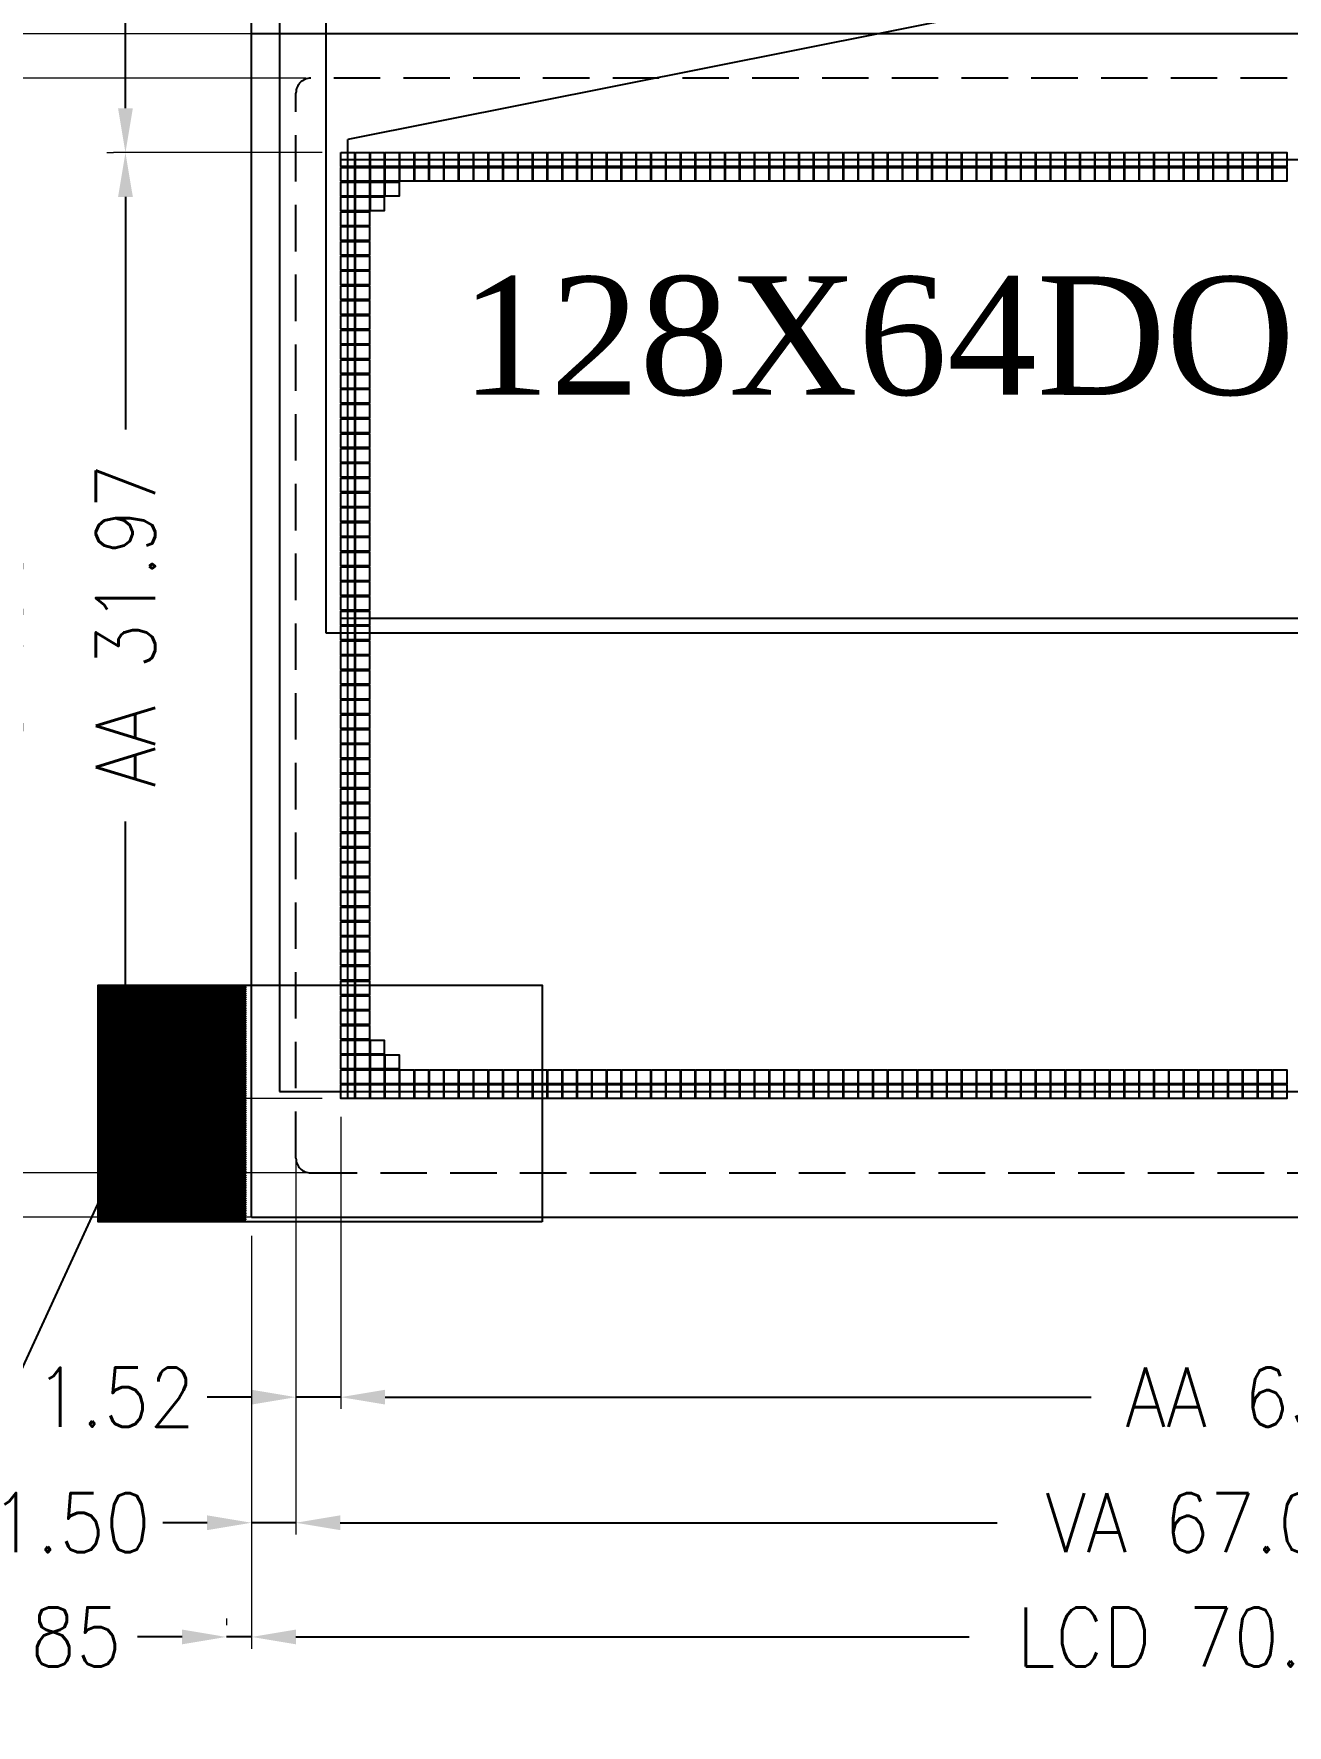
# Model space of a CAD drawing. Header units: millimetres. Extents: x 2909 to 3301, y 744 to 1021.
# Drawn here: x 2949.5 to 2991.9, y 886.4 to 943.6 of the extents above; entities that cross this region are included whole.
import ezdxf

# ---------------------------------------------------------------- set-up
doc = ezdxf.new("R2010")
doc.units = ezdxf.units.MM
doc.linetypes.add('DASHED2', pattern=[0.375, 0.25, -0.125])
for name, color, linetype in [('B', 1, 'Continuous'), ('D', 4, 'Continuous'), ('DIM', 170, 'Continuous'), ('F', 2, 'Continuous'), ('tape', 2, 'Continuous')]:
    doc.layers.add(name, color=color, linetype=linetype)
doc.styles.add('ROMANS', font='romans.shx', dxfattribs={"width": 0.9})
doc.styles.get("Standard").update_dxf_attribs({"font": 'times.ttf'})
doc.dimstyles.new('ISO-25-1', dxfattribs={"dimtxt": 2, "dimasz": 1.5, "dimexe": 0.4, "dimexo": 0.625, "dimgap": 0.5, "dimtad": 0, "dimzin": 1, "dimdsep": 46, "dimtxsty": 'ROMANS', "dimcen": 2.5, "dimclrd": 4, "dimclre": 4, "dimclrt": 4, "dimadec": 0, "dimazin": 0, "dimtfac": 1, "dimtmove": 0, "dimatfit": 3, "dimfxl": 1, "dimlwe": 0, "dimarcsym": 0})

# ---------------------------------------------------------------- blocks, each defined once
blk = doc.blocks.new('*D1')
at = {"layer": 'D', "color": 0, "lineweight": 0}
for p, q in [((2959.872, 906.961), (2959.872, 897.09)), ((3023.842, 906.961), (3023.842, 897.09))]:
    blk.add_line(p, q, dxfattribs=at)
at = {"layer": 'D', "color": 0, "lineweight": -2}
for p, q in [((2961.372, 897.49), (2985.229, 897.49)), ((3022.342, 897.49), (2998.486, 897.49))]:
    blk.add_line(p, q, dxfattribs=at)
at = {"layer": 'D', "color": 0}
for points in [[(2961.372, 897.74), (2961.372, 897.24), (2959.872, 897.49)], [(3022.342, 897.74), (3022.342, 897.24), (3023.842, 897.49)]]:
    blk.add_solid(points, dxfattribs=at)
at = {"layer": 'Defpoints', "color": 0}
for p in [(2959.872, 907.586), (3023.842, 907.586), (3023.842, 897.49)]:
    blk.add_point(p, dxfattribs=at)
at = {"layer": 'D', "color": 0, "insert": (2991.857, 897.49), "char_height": 2, "attachment_point": 5, "style": 'ROMANS'}
blk.add_mtext('AA 63.97', dxfattribs=at)
blk = doc.blocks.new('*D2')
at = {"layer": 'D', "color": 0, "lineweight": 0}
for p, q in [((2958.357, 906.212), (2958.357, 892.845)), ((3025.357, 906.212), (3025.357, 892.845))]:
    blk.add_line(p, q, dxfattribs=at)
at = {"layer": 'D', "color": 0, "lineweight": -2}
for p, q in [((2959.857, 893.245), (2982.057, 893.245)), ((3023.857, 893.245), (3001.657, 893.245))]:
    blk.add_line(p, q, dxfattribs=at)
at = {"layer": 'D', "color": 0}
for points in [[(2959.857, 893.495), (2959.857, 892.995), (2958.357, 893.245)], [(3023.857, 893.495), (3023.857, 892.995), (3025.357, 893.245)]]:
    blk.add_solid(points, dxfattribs=at)
at = {"layer": 'Defpoints', "color": 0}
for p in [(2958.357, 906.837), (3025.357, 906.837), (3025.357, 893.245)]:
    blk.add_point(p, dxfattribs=at)
at = {"layer": 'D', "color": 0, "insert": (2991.857, 893.245), "char_height": 2, "attachment_point": 5, "style": 'ROMANS'}
blk.add_mtext('VA 67.00 MIN', dxfattribs=at)
blk = doc.blocks.new('*D3')
at = {"layer": 'D', "color": 0, "lineweight": 0}
for p, q in [((2956.857, 902.946), (2956.857, 888.985)), ((3026.857, 902.946), (3026.857, 888.985))]:
    blk.add_line(p, q, dxfattribs=at)
at = {"layer": 'D', "color": 0, "lineweight": -2}
for p, q in [((2958.357, 889.385), (2981.115, 889.385)), ((3025.357, 889.385), (3002.6, 889.385))]:
    blk.add_line(p, q, dxfattribs=at)
at = {"layer": 'D', "color": 0}
for points in [[(2958.357, 889.635), (2958.357, 889.135), (2956.857, 889.385)], [(3025.357, 889.635), (3025.357, 889.135), (3026.857, 889.385)]]:
    blk.add_solid(points, dxfattribs=at)
at = {"layer": 'Defpoints', "color": 0}
for p in [(2956.857, 903.571), (3026.857, 903.571), (3026.857, 889.385)]:
    blk.add_point(p, dxfattribs=at)
at = {"layer": 'D', "color": 0, "insert": (2991.857, 889.385), "char_height": 2, "attachment_point": 5, "style": 'ROMANS'}
blk.add_mtext('LCD 70.00%%P0.2', dxfattribs=at)
blk = doc.blocks.new('*D5')
at = {"layer": 'D', "color": 0, "lineweight": 0}
for p, q in [((2959.247, 939.556), (2952.196, 939.556)), ((2959.247, 907.586), (2952.196, 907.586))]:
    blk.add_line(p, q, dxfattribs=at)
at = {"layer": 'D', "color": 0, "lineweight": -2}
for p, q in [((2952.596, 938.056), (2952.596, 930.2)), ((2952.596, 909.086), (2952.596, 916.943))]:
    blk.add_line(p, q, dxfattribs=at)
at = {"layer": 'D', "color": 0}
for points in [[(2952.346, 938.056), (2952.846, 938.056), (2952.596, 939.556)], [(2952.346, 909.086), (2952.846, 909.086), (2952.596, 907.586)]]:
    blk.add_solid(points, dxfattribs=at)
at = {"layer": 'Defpoints', "color": 0}
for p in [(2959.872, 939.556), (2952.596, 907.586), (2959.872, 907.586)]:
    blk.add_point(p, dxfattribs=at)
at = {"layer": 'D', "color": 0, "insert": (2952.596, 923.571), "char_height": 2, "attachment_point": 5, "rotation": 90, "style": 'ROMANS'}
blk.add_mtext('AA 31.97', dxfattribs=at)
blk = doc.blocks.new('*D6')
at = {"layer": 'D', "color": 0, "lineweight": 0}
for p, q in [((2958.692, 942.071), (2947.694, 942.071)), ((2958.692, 905.071), (2947.694, 905.071))]:
    blk.add_line(p, q, dxfattribs=at)
at = {"layer": 'D', "color": 0, "lineweight": -2}
for p, q in [((2948.094, 940.571), (2948.094, 933.371)), ((2948.094, 906.571), (2948.094, 913.771))]:
    blk.add_line(p, q, dxfattribs=at)
at = {"layer": 'D', "color": 0}
for points in [[(2947.844, 940.571), (2948.344, 940.571), (2948.094, 942.071)], [(2947.844, 906.571), (2948.344, 906.571), (2948.094, 905.071)]]:
    blk.add_solid(points, dxfattribs=at)
at = {"layer": 'Defpoints', "color": 0}
for p in [(2948.094, 942.071), (2959.317, 942.071), (2959.317, 905.071)]:
    blk.add_point(p, dxfattribs=at)
at = {"layer": 'D', "color": 0, "insert": (2948.094, 923.571), "char_height": 2, "attachment_point": 5, "rotation": 90, "style": 'ROMANS'}
blk.add_mtext('VA 37.00 MIN', dxfattribs=at)
blk = doc.blocks.new('*D7')
at = {"layer": 'D', "color": 0, "lineweight": 0}
for p, q in [((2957.206, 943.571), (2942.988, 943.571)), ((2957.206, 903.571), (2942.988, 903.571))]:
    blk.add_line(p, q, dxfattribs=at)
at = {"layer": 'D', "color": 0, "lineweight": -2}
for p, q in [((2943.388, 942.071), (2943.388, 934.314)), ((2943.388, 905.071), (2943.388, 912.828))]:
    blk.add_line(p, q, dxfattribs=at)
at = {"layer": 'D', "color": 0}
for points in [[(2943.138, 942.071), (2943.638, 942.071), (2943.388, 943.571)], [(2943.138, 905.071), (2943.638, 905.071), (2943.388, 903.571)]]:
    blk.add_solid(points, dxfattribs=at)
at = {"layer": 'Defpoints', "color": 0}
for p in [(2957.831, 943.571), (2943.388, 903.571), (2957.831, 903.571)]:
    blk.add_point(p, dxfattribs=at)
at = {"layer": 'D', "color": 0, "insert": (2943.388, 923.571), "char_height": 2, "attachment_point": 5, "rotation": 90, "style": 'ROMANS'}
blk.add_mtext('LCD 40.00%%P0.2', dxfattribs=at)
blk = doc.blocks.new('*D8')
at = {"layer": 'D', "color": 0, "lineweight": 0}
for p, q in [((2956.232, 951.571), (2938.33, 951.571)), ((2956.232, 903.571), (2938.33, 903.571))]:
    blk.add_line(p, q, dxfattribs=at)
at = {"layer": 'D', "color": 0, "lineweight": -2}
for p, q in [((2938.73, 950.071), (2938.73, 938.314)), ((2938.73, 905.071), (2938.73, 916.828))]:
    blk.add_line(p, q, dxfattribs=at)
at = {"layer": 'D', "color": 0}
for points in [[(2938.48, 950.071), (2938.98, 950.071), (2938.73, 951.571)], [(2938.48, 905.071), (2938.98, 905.071), (2938.73, 903.571)]]:
    blk.add_solid(points, dxfattribs=at)
at = {"layer": 'Defpoints', "color": 0}
for p in [(2956.857, 951.571), (2938.73, 903.571), (2956.857, 903.571)]:
    blk.add_point(p, dxfattribs=at)
at = {"layer": 'D', "color": 0, "insert": (2938.73, 927.571), "char_height": 2, "attachment_point": 5, "rotation": 90, "style": 'ROMANS'}
blk.add_mtext('LCD 48.00%%P0.2', dxfattribs=at)
blk = doc.blocks.new('*D13')
at = {"layer": 'D', "color": 0, "lineweight": -2}
for p, q in [((2952.596, 951.571), (2952.596, 953.071)), ((2952.596, 941.056), (2952.596, 950.071))]:
    blk.add_line(p, q, dxfattribs=at)
at = {"layer": 'D', "color": 0, "lineweight": 0}
for p, q in [((2951.971, 951.571), (2952.196, 951.571)), ((2951.971, 939.556), (2952.196, 939.556))]:
    blk.add_line(p, q, dxfattribs=at)
at = {"layer": 'D', "color": 0}
for points in [[(2952.346, 950.071), (2952.846, 950.071), (2952.596, 951.571)], [(2952.346, 941.056), (2952.846, 941.056), (2952.596, 939.556)]]:
    blk.add_solid(points, dxfattribs=at)
at = {"layer": 'Defpoints', "color": 0}
for p in [(2952.596, 951.571), (2952.596, 951.571), (2952.596, 939.556)]:
    blk.add_point(p, dxfattribs=at)
at = {"layer": 'D', "color": 0, "insert": (2952.596, 957.043), "char_height": 2, "attachment_point": 5, "rotation": 90, "style": 'ROMANS'}
blk.add_mtext('12.02', dxfattribs=at)
blk = doc.blocks.new('*D32')
at = {"layer": 'D', "color": 0, "lineweight": 0}
for p, q in [((2956.007, 890.01), (2956.007, 889.785)), ((2956.857, 890.01), (2956.857, 889.785))]:
    blk.add_line(p, q, dxfattribs=at)
at = {"layer": 'D', "color": 0, "lineweight": -2}
for p, q in [((2954.507, 889.385), (2953.007, 889.385)), ((2956.857, 889.385), (2956.007, 889.385)), ((2958.357, 889.385), (2959.857, 889.385))]:
    blk.add_line(p, q, dxfattribs=at)
at = {"layer": 'D', "color": 0}
for points in [[(2954.507, 889.635), (2954.507, 889.135), (2956.007, 889.385)], [(2958.357, 889.635), (2958.357, 889.135), (2956.857, 889.385)]]:
    blk.add_solid(points, dxfattribs=at)
at = {"layer": 'Defpoints', "color": 0}
for p in [(2956.007, 889.385), (2956.007, 889.385), (2956.857, 889.385)]:
    blk.add_point(p, dxfattribs=at)
at = {"layer": 'D', "color": 0, "insert": (2949.765, 889.385), "char_height": 2, "attachment_point": 5, "style": 'ROMANS'}
blk.add_mtext('0.85', dxfattribs=at)
blk = doc.blocks.new('*D33')
at = {"layer": 'D', "color": 0, "lineweight": 0}
for p, q in [((2956.857, 893.87), (2956.857, 893.645)), ((2958.357, 893.87), (2958.357, 893.645))]:
    blk.add_line(p, q, dxfattribs=at)
at = {"layer": 'D', "color": 0, "lineweight": -2}
for p, q in [((2955.357, 893.245), (2953.857, 893.245)), ((2958.357, 893.245), (2956.857, 893.245)), ((2959.857, 893.245), (2961.357, 893.245))]:
    blk.add_line(p, q, dxfattribs=at)
at = {"layer": 'D', "color": 0}
for points in [[(2955.357, 893.495), (2955.357, 892.995), (2956.857, 893.245)], [(2959.857, 893.495), (2959.857, 892.995), (2958.357, 893.245)]]:
    blk.add_solid(points, dxfattribs=at)
at = {"layer": 'Defpoints', "color": 0}
for p in [(2956.857, 893.245), (2956.857, 893.245), (2958.357, 893.245)]:
    blk.add_point(p, dxfattribs=at)
at = {"layer": 'D', "color": 0, "insert": (2950.743, 893.245), "char_height": 2, "attachment_point": 5, "style": 'ROMANS'}
blk.add_mtext('1.50', dxfattribs=at)
blk = doc.blocks.new('*D34')
at = {"layer": 'D', "color": 0, "lineweight": 0}
for p, q in [((2958.357, 898.115), (2958.357, 897.89)), ((2959.872, 898.115), (2959.872, 897.89))]:
    blk.add_line(p, q, dxfattribs=at)
at = {"layer": 'D', "color": 0, "lineweight": -2}
for p, q in [((2956.857, 897.49), (2955.357, 897.49)), ((2959.872, 897.49), (2958.357, 897.49)), ((2961.372, 897.49), (2962.872, 897.49))]:
    blk.add_line(p, q, dxfattribs=at)
at = {"layer": 'D', "color": 0}
for points in [[(2956.857, 897.74), (2956.857, 897.24), (2958.357, 897.49)], [(2961.372, 897.74), (2961.372, 897.24), (2959.872, 897.49)]]:
    blk.add_solid(points, dxfattribs=at)
at = {"layer": 'Defpoints', "color": 0}
for p in [(2958.357, 897.49), (2958.357, 897.49), (2959.872, 897.49)]:
    blk.add_point(p, dxfattribs=at)
at = {"layer": 'D', "color": 0, "insert": (2952.243, 897.49), "char_height": 2, "attachment_point": 5, "style": 'ROMANS'}
blk.add_mtext('1.52', dxfattribs=at)

msp = doc.modelspace()

# ---------------------------------------------------------------- hatches: boundary and pattern name
at = {"layer": 'tape'}
h = msp.add_hatch(dxfattribs=at)
h.set_pattern_fill('ANSI31', color=3, scale=0.4, angle=360, style=0)
h.set_pattern_definition([(135, (3485.48567, 1217.55169), (0.035355339, 0.035355339), [])])
h.paths.add_polyline_path([(2956.676, 903.421), (2951.676, 903.421), (2951.676, 911.421), (2956.676, 911.421)])

# ---------------------------------------------------------------- linework, layer by layer
at = {"ltscale": 6.286513}
for p, q in [((2956.857, 903.571), (2956.857, 951.571)), ((3026.857, 943.571), (2956.857, 943.571)), ((2956.857, 903.571), (3026.857, 903.571))]:
    msp.add_line(p, q, dxfattribs=at)
at = {"color": 6, "linetype": 'DASHED2', "ltscale": 6.286513}
for p, q in [((2958.357, 905.571), (2958.357, 941.571)), ((3024.857, 942.071), (2958.857, 942.071)), ((2958.857, 905.071), (3024.857, 905.071))]:
    msp.add_line(p, q, dxfattribs=at)
at = {"ltscale": 6.286513}
for points in [[(2959.872, 939.556), (2960.342, 939.556), (2960.342, 939.086), (2959.872, 939.086)], [(2960.372, 939.556), (2960.842, 939.556), (2960.842, 939.086), (2960.372, 939.086)], [(2960.872, 939.556), (2961.342, 939.556), (2961.342, 939.086), (2960.872, 939.086)], [(2961.372, 939.556), (2961.842, 939.556), (2961.842, 939.086), (2961.372, 939.086)], [(2961.872, 939.556), (2962.342, 939.556), (2962.342, 939.086), (2961.872, 939.086)], [(2962.372, 939.556), (2962.842, 939.556), (2962.842, 939.086), (2962.372, 939.086)], [(2962.872, 939.556), (2963.342, 939.556), (2963.342, 939.086), (2962.872, 939.086)], [(2963.372, 939.556), (2963.842, 939.556), (2963.842, 939.086), (2963.372, 939.086)], [(2963.872, 939.556), (2964.342, 939.556), (2964.342, 939.086), (2963.872, 939.086)], [(2964.372, 939.556), (2964.842, 939.556), (2964.842, 939.086), (2964.372, 939.086)], [(2964.872, 939.556), (2965.342, 939.556), (2965.342, 939.086), (2964.872, 939.086)], [(2965.372, 939.556), (2965.842, 939.556), (2965.842, 939.086), (2965.372, 939.086)], [(2965.872, 939.556), (2966.342, 939.556), (2966.342, 939.086), (2965.872, 939.086)], [(2966.372, 939.556), (2966.842, 939.556), (2966.842, 939.086), (2966.372, 939.086)], [(2966.872, 939.556), (2967.342, 939.556), (2967.342, 939.086), (2966.872, 939.086)], [(2967.372, 939.556), (2967.842, 939.556), (2967.842, 939.086), (2967.372, 939.086)], [(2967.872, 939.556), (2968.342, 939.556), (2968.342, 939.086), (2967.872, 939.086)], [(2968.372, 939.556), (2968.842, 939.556), (2968.842, 939.086), (2968.372, 939.086)], [(2968.872, 939.556), (2969.342, 939.556), (2969.342, 939.086), (2968.872, 939.086)], [(2969.372, 939.556), (2969.842, 939.556), (2969.842, 939.086), (2969.372, 939.086)], [(2969.872, 939.556), (2970.342, 939.556), (2970.342, 939.086), (2969.872, 939.086)], [(2970.372, 939.556), (2970.842, 939.556), (2970.842, 939.086), (2970.372, 939.086)], [(2970.872, 939.556), (2971.342, 939.556), (2971.342, 939.086), (2970.872, 939.086)], [(2971.372, 939.556), (2971.842, 939.556), (2971.842, 939.086), (2971.372, 939.086)], [(2971.872, 939.556), (2972.342, 939.556), (2972.342, 939.086), (2971.872, 939.086)], [(2972.372, 939.556), (2972.842, 939.556), (2972.842, 939.086), (2972.372, 939.086)], [(2972.872, 939.556), (2973.342, 939.556), (2973.342, 939.086), (2972.872, 939.086)], [(2973.372, 939.556), (2973.842, 939.556), (2973.842, 939.086), (2973.372, 939.086)], [(2973.872, 939.556), (2974.342, 939.556), (2974.342, 939.086), (2973.872, 939.086)], [(2974.372, 939.556), (2974.842, 939.556), (2974.842, 939.086), (2974.372, 939.086)], [(2974.872, 939.556), (2975.342, 939.556), (2975.342, 939.086), (2974.872, 939.086)], [(2975.372, 939.556), (2975.842, 939.556), (2975.842, 939.086), (2975.372, 939.086)], [(2975.872, 939.556), (2976.342, 939.556), (2976.342, 939.086), (2975.872, 939.086)], [(2976.372, 939.556), (2976.842, 939.556), (2976.842, 939.086), (2976.372, 939.086)], [(2976.872, 939.556), (2977.342, 939.556), (2977.342, 939.086), (2976.872, 939.086)], [(2977.372, 939.556), (2977.842, 939.556), (2977.842, 939.086), (2977.372, 939.086)], [(2977.872, 939.556), (2978.342, 939.556), (2978.342, 939.086), (2977.872, 939.086)], [(2978.372, 939.556), (2978.842, 939.556), (2978.842, 939.086), (2978.372, 939.086)], [(2978.872, 939.556), (2979.342, 939.556), (2979.342, 939.086), (2978.872, 939.086)], [(2979.372, 939.556), (2979.842, 939.556), (2979.842, 939.086), (2979.372, 939.086)], [(2979.872, 939.556), (2980.342, 939.556), (2980.342, 939.086), (2979.872, 939.086)], [(2980.372, 939.556), (2980.842, 939.556), (2980.842, 939.086), (2980.372, 939.086)], [(2980.872, 939.556), (2981.342, 939.556), (2981.342, 939.086), (2980.872, 939.086)], [(2981.372, 939.556), (2981.842, 939.556), (2981.842, 939.086), (2981.372, 939.086)], [(2981.872, 939.556), (2982.342, 939.556), (2982.342, 939.086), (2981.872, 939.086)], [(2982.372, 939.556), (2982.842, 939.556), (2982.842, 939.086), (2982.372, 939.086)], [(2982.872, 939.556), (2983.342, 939.556), (2983.342, 939.086), (2982.872, 939.086)], [(2983.372, 939.556), (2983.842, 939.556), (2983.842, 939.086), (2983.372, 939.086)], [(2983.872, 939.556), (2984.342, 939.556), (2984.342, 939.086), (2983.872, 939.086)], [(2984.372, 939.556), (2984.842, 939.556), (2984.842, 939.086), (2984.372, 939.086)], [(2984.872, 939.556), (2985.342, 939.556), (2985.342, 939.086), (2984.872, 939.086)], [(2985.372, 939.556), (2985.842, 939.556), (2985.842, 939.086), (2985.372, 939.086)], [(2985.872, 939.556), (2986.342, 939.556), (2986.342, 939.086), (2985.872, 939.086)], [(2986.372, 939.556), (2986.842, 939.556), (2986.842, 939.086), (2986.372, 939.086)], [(2986.872, 939.556), (2987.342, 939.556), (2987.342, 939.086), (2986.872, 939.086)], [(2987.372, 939.556), (2987.842, 939.556), (2987.842, 939.086), (2987.372, 939.086)], [(2987.872, 939.556), (2988.342, 939.556), (2988.342, 939.086), (2987.872, 939.086)], [(2988.372, 939.556), (2988.842, 939.556), (2988.842, 939.086), (2988.372, 939.086)], [(2988.872, 939.556), (2989.342, 939.556), (2989.342, 939.086), (2988.872, 939.086)], [(2989.372, 939.556), (2989.842, 939.556), (2989.842, 939.086), (2989.372, 939.086)], [(2989.872, 939.556), (2990.342, 939.556), (2990.342, 939.086), (2989.872, 939.086)], [(2990.372, 939.556), (2990.842, 939.556), (2990.842, 939.086), (2990.372, 939.086)], [(2990.872, 939.556), (2991.342, 939.556), (2991.342, 939.086), (2990.872, 939.086)], [(2991.372, 939.556), (2991.842, 939.556), (2991.842, 939.086), (2991.372, 939.086)], [(2959.872, 939.056), (2960.342, 939.056), (2960.342, 938.586), (2959.872, 938.586)], [(2960.372, 939.056), (2960.842, 939.056), (2960.842, 938.586), (2960.372, 938.586)], [(2960.872, 939.056), (2961.342, 939.056), (2961.342, 938.586), (2960.872, 938.586)], [(2961.372, 939.056), (2961.842, 939.056), (2961.842, 938.586), (2961.372, 938.586)], [(2961.872, 939.056), (2962.342, 939.056), (2962.342, 938.586), (2961.872, 938.586)], [(2962.372, 939.056), (2962.842, 939.056), (2962.842, 938.586), (2962.372, 938.586)], [(2962.872, 939.056), (2963.342, 939.056), (2963.342, 938.586), (2962.872, 938.586)], [(2963.372, 939.056), (2963.842, 939.056), (2963.842, 938.586), (2963.372, 938.586)], [(2963.872, 939.056), (2964.342, 939.056), (2964.342, 938.586), (2963.872, 938.586)], [(2964.372, 939.056), (2964.842, 939.056), (2964.842, 938.586), (2964.372, 938.586)], [(2964.872, 939.056), (2965.342, 939.056), (2965.342, 938.586), (2964.872, 938.586)], [(2965.372, 939.056), (2965.842, 939.056), (2965.842, 938.586), (2965.372, 938.586)], [(2965.872, 939.056), (2966.342, 939.056), (2966.342, 938.586), (2965.872, 938.586)], [(2966.372, 939.056), (2966.842, 939.056), (2966.842, 938.586), (2966.372, 938.586)], [(2966.872, 939.056), (2967.342, 939.056), (2967.342, 938.586), (2966.872, 938.586)], [(2967.372, 939.056), (2967.842, 939.056), (2967.842, 938.586), (2967.372, 938.586)], [(2967.872, 939.056), (2968.342, 939.056), (2968.342, 938.586), (2967.872, 938.586)], [(2968.372, 939.056), (2968.842, 939.056), (2968.842, 938.586), (2968.372, 938.586)], [(2968.872, 939.056), (2969.342, 939.056), (2969.342, 938.586), (2968.872, 938.586)], [(2969.372, 939.056), (2969.842, 939.056), (2969.842, 938.586), (2969.372, 938.586)], [(2969.872, 939.056), (2970.342, 939.056), (2970.342, 938.586), (2969.872, 938.586)], [(2970.372, 939.056), (2970.842, 939.056), (2970.842, 938.586), (2970.372, 938.586)], [(2970.872, 939.056), (2971.342, 939.056), (2971.342, 938.586), (2970.872, 938.586)], [(2971.372, 939.056), (2971.842, 939.056), (2971.842, 938.586), (2971.372, 938.586)], [(2971.872, 939.056), (2972.342, 939.056), (2972.342, 938.586), (2971.872, 938.586)], [(2972.372, 939.056), (2972.842, 939.056), (2972.842, 938.586), (2972.372, 938.586)], [(2972.872, 939.056), (2973.342, 939.056), (2973.342, 938.586), (2972.872, 938.586)], [(2973.372, 939.056), (2973.842, 939.056), (2973.842, 938.586), (2973.372, 938.586)], [(2973.872, 939.056), (2974.342, 939.056), (2974.342, 938.586), (2973.872, 938.586)], [(2974.372, 939.056), (2974.842, 939.056), (2974.842, 938.586), (2974.372, 938.586)], [(2974.872, 939.056), (2975.342, 939.056), (2975.342, 938.586), (2974.872, 938.586)], [(2975.372, 939.056), (2975.842, 939.056), (2975.842, 938.586), (2975.372, 938.586)], [(2975.872, 939.056), (2976.342, 939.056), (2976.342, 938.586), (2975.872, 938.586)], [(2976.372, 939.056), (2976.842, 939.056), (2976.842, 938.586), (2976.372, 938.586)], [(2976.872, 939.056), (2977.342, 939.056), (2977.342, 938.586), (2976.872, 938.586)], [(2977.372, 939.056), (2977.842, 939.056), (2977.842, 938.586), (2977.372, 938.586)], [(2977.872, 939.056), (2978.342, 939.056), (2978.342, 938.586), (2977.872, 938.586)], [(2978.372, 939.056), (2978.842, 939.056), (2978.842, 938.586), (2978.372, 938.586)], [(2978.872, 939.056), (2979.342, 939.056), (2979.342, 938.586), (2978.872, 938.586)], [(2979.372, 939.056), (2979.842, 939.056), (2979.842, 938.586), (2979.372, 938.586)], [(2979.872, 939.056), (2980.342, 939.056), (2980.342, 938.586), (2979.872, 938.586)], [(2980.372, 939.056), (2980.842, 939.056), (2980.842, 938.586), (2980.372, 938.586)], [(2980.872, 939.056), (2981.342, 939.056), (2981.342, 938.586), (2980.872, 938.586)], [(2981.372, 939.056), (2981.842, 939.056), (2981.842, 938.586), (2981.372, 938.586)], [(2981.872, 939.056), (2982.342, 939.056), (2982.342, 938.586), (2981.872, 938.586)], [(2982.372, 939.056), (2982.842, 939.056), (2982.842, 938.586), (2982.372, 938.586)], [(2982.872, 939.056), (2983.342, 939.056), (2983.342, 938.586), (2982.872, 938.586)], [(2983.372, 939.056), (2983.842, 939.056), (2983.842, 938.586), (2983.372, 938.586)], [(2983.872, 939.056), (2984.342, 939.056), (2984.342, 938.586), (2983.872, 938.586)], [(2984.372, 939.056), (2984.842, 939.056), (2984.842, 938.586), (2984.372, 938.586)], [(2984.872, 939.056), (2985.342, 939.056), (2985.342, 938.586), (2984.872, 938.586)], [(2985.372, 939.056), (2985.842, 939.056), (2985.842, 938.586), (2985.372, 938.586)], [(2985.872, 939.056), (2986.342, 939.056), (2986.342, 938.586), (2985.872, 938.586)], [(2986.372, 939.056), (2986.842, 939.056), (2986.842, 938.586), (2986.372, 938.586)], [(2986.872, 939.056), (2987.342, 939.056), (2987.342, 938.586), (2986.872, 938.586)], [(2987.372, 939.056), (2987.842, 939.056), (2987.842, 938.586), (2987.372, 938.586)], [(2987.872, 939.056), (2988.342, 939.056), (2988.342, 938.586), (2987.872, 938.586)], [(2988.372, 939.056), (2988.842, 939.056), (2988.842, 938.586), (2988.372, 938.586)], [(2988.872, 939.056), (2989.342, 939.056), (2989.342, 938.586), (2988.872, 938.586)], [(2989.372, 939.056), (2989.842, 939.056), (2989.842, 938.586), (2989.372, 938.586)], [(2989.872, 939.056), (2990.342, 939.056), (2990.342, 938.586), (2989.872, 938.586)], [(2990.372, 939.056), (2990.842, 939.056), (2990.842, 938.586), (2990.372, 938.586)], [(2990.872, 939.056), (2991.342, 939.056), (2991.342, 938.586), (2990.872, 938.586)], [(2991.372, 939.056), (2991.842, 939.056), (2991.842, 938.586), (2991.372, 938.586)], [(2959.872, 938.556), (2960.342, 938.556), (2960.342, 938.086), (2959.872, 938.086)], [(2960.372, 938.556), (2960.842, 938.556), (2960.842, 938.086), (2960.372, 938.086)], [(2960.872, 938.556), (2961.342, 938.556), (2961.342, 938.086), (2960.872, 938.086)], [(2961.372, 938.556), (2961.842, 938.556), (2961.842, 938.086), (2961.372, 938.086)], [(2959.872, 938.056), (2960.342, 938.056), (2960.342, 937.586), (2959.872, 937.586)], [(2960.372, 938.056), (2960.842, 938.056), (2960.842, 937.586), (2960.372, 937.586)], [(2960.872, 938.056), (2961.342, 938.056), (2961.342, 937.586), (2960.872, 937.586)], [(2959.872, 937.556), (2960.342, 937.556), (2960.342, 937.086), (2959.872, 937.086)], [(2959.872, 937.056), (2960.342, 937.056), (2960.342, 936.586), (2959.872, 936.586)], [(2960.372, 937.556), (2960.842, 937.556), (2960.842, 937.086), (2960.372, 937.086)], [(2960.372, 937.056), (2960.842, 937.056), (2960.842, 936.586), (2960.372, 936.586)], [(2959.872, 936.556), (2960.342, 936.556), (2960.342, 936.086), (2959.872, 936.086)], [(2960.372, 936.556), (2960.842, 936.556), (2960.842, 936.086), (2960.372, 936.086)], [(2959.872, 936.056), (2960.342, 936.056), (2960.342, 935.586), (2959.872, 935.586)], [(2960.372, 936.056), (2960.842, 936.056), (2960.842, 935.586), (2960.372, 935.586)], [(2959.872, 935.556), (2960.342, 935.556), (2960.342, 935.086), (2959.872, 935.086)], [(2960.372, 935.556), (2960.842, 935.556), (2960.842, 935.086), (2960.372, 935.086)], [(2959.872, 935.056), (2960.342, 935.056), (2960.342, 934.586), (2959.872, 934.586)], [(2960.372, 935.056), (2960.842, 935.056), (2960.842, 934.586), (2960.372, 934.586)], [(2959.872, 934.556), (2960.342, 934.556), (2960.342, 934.086), (2959.872, 934.086)], [(2960.372, 934.556), (2960.842, 934.556), (2960.842, 934.086), (2960.372, 934.086)], [(2959.872, 934.056), (2960.342, 934.056), (2960.342, 933.586), (2959.872, 933.586)], [(2960.372, 934.056), (2960.842, 934.056), (2960.842, 933.586), (2960.372, 933.586)], [(2959.872, 933.556), (2960.342, 933.556), (2960.342, 933.086), (2959.872, 933.086)], [(2959.872, 933.056), (2960.342, 933.056), (2960.342, 932.586), (2959.872, 932.586)], [(2960.372, 933.556), (2960.842, 933.556), (2960.842, 933.086), (2960.372, 933.086)], [(2960.372, 933.056), (2960.842, 933.056), (2960.842, 932.586), (2960.372, 932.586)], [(2959.872, 932.556), (2960.342, 932.556), (2960.342, 932.086), (2959.872, 932.086)], [(2960.372, 932.556), (2960.842, 932.556), (2960.842, 932.086), (2960.372, 932.086)], [(2959.872, 932.056), (2960.342, 932.056), (2960.342, 931.586), (2959.872, 931.586)], [(2960.372, 932.056), (2960.842, 932.056), (2960.842, 931.586), (2960.372, 931.586)], [(2959.872, 931.556), (2960.342, 931.556), (2960.342, 931.086), (2959.872, 931.086)], [(2960.372, 931.556), (2960.842, 931.556), (2960.842, 931.086), (2960.372, 931.086)], [(2959.872, 931.056), (2960.342, 931.056), (2960.342, 930.586), (2959.872, 930.586)], [(2960.372, 931.056), (2960.842, 931.056), (2960.842, 930.586), (2960.372, 930.586)], [(2959.872, 930.556), (2960.342, 930.556), (2960.342, 930.086), (2959.872, 930.086)], [(2960.372, 930.556), (2960.842, 930.556), (2960.842, 930.086), (2960.372, 930.086)], [(2959.872, 930.056), (2960.342, 930.056), (2960.342, 929.586), (2959.872, 929.586)], [(2960.372, 930.056), (2960.842, 930.056), (2960.842, 929.586), (2960.372, 929.586)], [(2959.872, 929.556), (2960.342, 929.556), (2960.342, 929.086), (2959.872, 929.086)], [(2959.872, 929.056), (2960.342, 929.056), (2960.342, 928.586), (2959.872, 928.586)], [(2960.372, 929.556), (2960.842, 929.556), (2960.842, 929.086), (2960.372, 929.086)], [(2960.372, 929.056), (2960.842, 929.056), (2960.842, 928.586), (2960.372, 928.586)], [(2959.872, 928.556), (2960.342, 928.556), (2960.342, 928.086), (2959.872, 928.086)], [(2960.372, 928.556), (2960.842, 928.556), (2960.842, 928.086), (2960.372, 928.086)], [(2959.872, 928.056), (2960.342, 928.056), (2960.342, 927.586), (2959.872, 927.586)], [(2960.372, 928.056), (2960.842, 928.056), (2960.842, 927.586), (2960.372, 927.586)], [(2959.872, 927.556), (2960.342, 927.556), (2960.342, 927.086), (2959.872, 927.086)], [(2960.372, 927.556), (2960.842, 927.556), (2960.842, 927.086), (2960.372, 927.086)], [(2959.872, 927.056), (2960.342, 927.056), (2960.342, 926.586), (2959.872, 926.586)], [(2960.372, 927.056), (2960.842, 927.056), (2960.842, 926.586), (2960.372, 926.586)], [(2959.872, 926.556), (2960.342, 926.556), (2960.342, 926.086), (2959.872, 926.086)], [(2960.372, 926.556), (2960.842, 926.556), (2960.842, 926.086), (2960.372, 926.086)], [(2959.872, 926.056), (2960.342, 926.056), (2960.342, 925.586), (2959.872, 925.586)], [(2960.372, 926.056), (2960.842, 926.056), (2960.842, 925.586), (2960.372, 925.586)], [(2959.872, 925.556), (2960.342, 925.556), (2960.342, 925.086), (2959.872, 925.086)], [(2959.872, 925.056), (2960.342, 925.056), (2960.342, 924.586), (2959.872, 924.586)], [(2960.372, 925.556), (2960.842, 925.556), (2960.842, 925.086), (2960.372, 925.086)], [(2960.372, 925.056), (2960.842, 925.056), (2960.842, 924.586), (2960.372, 924.586)], [(2959.872, 924.556), (2960.342, 924.556), (2960.342, 924.086), (2959.872, 924.086)], [(2960.372, 924.556), (2960.842, 924.556), (2960.842, 924.086), (2960.372, 924.086)], [(2959.872, 924.056), (2960.342, 924.056), (2960.342, 923.586), (2959.872, 923.586)], [(2960.372, 924.056), (2960.842, 924.056), (2960.842, 923.586), (2960.372, 923.586)], [(2959.872, 923.556), (2960.342, 923.556), (2960.342, 923.086), (2959.872, 923.086)], [(2960.372, 923.556), (2960.842, 923.556), (2960.842, 923.086), (2960.372, 923.086)], [(2959.872, 923.056), (2960.342, 923.056), (2960.342, 922.586), (2959.872, 922.586)], [(2960.372, 923.056), (2960.842, 923.056), (2960.842, 922.586), (2960.372, 922.586)], [(2959.872, 922.556), (2960.342, 922.556), (2960.342, 922.086), (2959.872, 922.086)], [(2960.372, 922.556), (2960.842, 922.556), (2960.842, 922.086), (2960.372, 922.086)], [(2959.872, 922.056), (2960.342, 922.056), (2960.342, 921.586), (2959.872, 921.586)], [(2959.872, 921.556), (2960.342, 921.556), (2960.342, 921.086), (2959.872, 921.086)], [(2960.372, 922.056), (2960.842, 922.056), (2960.842, 921.586), (2960.372, 921.586)], [(2960.372, 921.556), (2960.842, 921.556), (2960.842, 921.086), (2960.372, 921.086)], [(2959.872, 921.056), (2960.342, 921.056), (2960.342, 920.586), (2959.872, 920.586)], [(2960.372, 921.056), (2960.842, 921.056), (2960.842, 920.586), (2960.372, 920.586)], [(2959.872, 920.556), (2960.342, 920.556), (2960.342, 920.086), (2959.872, 920.086)], [(2960.372, 920.556), (2960.842, 920.556), (2960.842, 920.086), (2960.372, 920.086)], [(2959.872, 920.056), (2960.342, 920.056), (2960.342, 919.586), (2959.872, 919.586)], [(2960.372, 920.056), (2960.842, 920.056), (2960.842, 919.586), (2960.372, 919.586)], [(2959.872, 919.556), (2960.342, 919.556), (2960.342, 919.086), (2959.872, 919.086)], [(2960.372, 919.556), (2960.842, 919.556), (2960.842, 919.086), (2960.372, 919.086)], [(2959.872, 919.056), (2960.342, 919.056), (2960.342, 918.586), (2959.872, 918.586)], [(2960.372, 919.056), (2960.842, 919.056), (2960.842, 918.586), (2960.372, 918.586)], [(2959.872, 918.556), (2960.342, 918.556), (2960.342, 918.086), (2959.872, 918.086)], [(2960.372, 918.556), (2960.842, 918.556), (2960.842, 918.086), (2960.372, 918.086)], [(2959.872, 918.056), (2960.342, 918.056), (2960.342, 917.586), (2959.872, 917.586)], [(2959.872, 917.556), (2960.342, 917.556), (2960.342, 917.086), (2959.872, 917.086)], [(2960.372, 918.056), (2960.842, 918.056), (2960.842, 917.586), (2960.372, 917.586)], [(2960.372, 917.556), (2960.842, 917.556), (2960.842, 917.086), (2960.372, 917.086)], [(2959.872, 917.056), (2960.342, 917.056), (2960.342, 916.586), (2959.872, 916.586)], [(2960.372, 917.056), (2960.842, 917.056), (2960.842, 916.586), (2960.372, 916.586)], [(2959.872, 916.556), (2960.342, 916.556), (2960.342, 916.086), (2959.872, 916.086)], [(2960.372, 916.556), (2960.842, 916.556), (2960.842, 916.086), (2960.372, 916.086)], [(2959.872, 916.056), (2960.342, 916.056), (2960.342, 915.586), (2959.872, 915.586)], [(2960.372, 916.056), (2960.842, 916.056), (2960.842, 915.586), (2960.372, 915.586)], [(2959.872, 915.556), (2960.342, 915.556), (2960.342, 915.086), (2959.872, 915.086)], [(2960.372, 915.556), (2960.842, 915.556), (2960.842, 915.086), (2960.372, 915.086)], [(2959.872, 915.056), (2960.342, 915.056), (2960.342, 914.586), (2959.872, 914.586)], [(2960.372, 915.056), (2960.842, 915.056), (2960.842, 914.586), (2960.372, 914.586)], [(2959.872, 914.556), (2960.342, 914.556), (2960.342, 914.086), (2959.872, 914.086)], [(2960.372, 914.556), (2960.842, 914.556), (2960.842, 914.086), (2960.372, 914.086)], [(2959.872, 914.056), (2960.342, 914.056), (2960.342, 913.586), (2959.872, 913.586)], [(2959.872, 913.556), (2960.342, 913.556), (2960.342, 913.086), (2959.872, 913.086)], [(2960.372, 914.056), (2960.842, 914.056), (2960.842, 913.586), (2960.372, 913.586)], [(2960.372, 913.556), (2960.842, 913.556), (2960.842, 913.086), (2960.372, 913.086)], [(2959.872, 913.056), (2960.342, 913.056), (2960.342, 912.586), (2959.872, 912.586)], [(2960.372, 913.056), (2960.842, 913.056), (2960.842, 912.586), (2960.372, 912.586)], [(2959.872, 912.556), (2960.342, 912.556), (2960.342, 912.086), (2959.872, 912.086)], [(2960.372, 912.556), (2960.842, 912.556), (2960.842, 912.086), (2960.372, 912.086)], [(2959.872, 912.056), (2960.342, 912.056), (2960.342, 911.586), (2959.872, 911.586)], [(2960.372, 912.056), (2960.842, 912.056), (2960.842, 911.586), (2960.372, 911.586)], [(2959.872, 911.556), (2960.342, 911.556), (2960.342, 911.086), (2959.872, 911.086)], [(2960.372, 911.556), (2960.842, 911.556), (2960.842, 911.086), (2960.372, 911.086)], [(2959.872, 911.056), (2960.342, 911.056), (2960.342, 910.586), (2959.872, 910.586)], [(2960.372, 911.056), (2960.842, 911.056), (2960.842, 910.586), (2960.372, 910.586)], [(2959.872, 910.556), (2960.342, 910.556), (2960.342, 910.086), (2959.872, 910.086)], [(2960.372, 910.556), (2960.842, 910.556), (2960.842, 910.086), (2960.372, 910.086)], [(2959.872, 910.056), (2960.342, 910.056), (2960.342, 909.586), (2959.872, 909.586)], [(2959.872, 909.556), (2960.342, 909.556), (2960.342, 909.086), (2959.872, 909.086)], [(2960.372, 910.056), (2960.842, 910.056), (2960.842, 909.586), (2960.372, 909.586)], [(2960.372, 909.556), (2960.842, 909.556), (2960.842, 909.086), (2960.372, 909.086)], [(2960.872, 909.556), (2961.342, 909.556), (2961.342, 909.086), (2960.872, 909.086)], [(2959.872, 909.056), (2960.342, 909.056), (2960.342, 908.586), (2959.872, 908.586)], [(2960.372, 909.056), (2960.842, 909.056), (2960.842, 908.586), (2960.372, 908.586)], [(2960.872, 909.056), (2961.342, 909.056), (2961.342, 908.586), (2960.872, 908.586)], [(2961.372, 909.056), (2961.842, 909.056), (2961.842, 908.586), (2961.372, 908.586)], [(2959.872, 908.556), (2960.342, 908.556), (2960.342, 908.086), (2959.872, 908.086)], [(2960.372, 908.556), (2960.842, 908.556), (2960.842, 908.086), (2960.372, 908.086)], [(2960.872, 908.556), (2961.342, 908.556), (2961.342, 908.086), (2960.872, 908.086)], [(2961.372, 908.556), (2961.842, 908.556), (2961.842, 908.086), (2961.372, 908.086)], [(2961.872, 908.556), (2962.342, 908.556), (2962.342, 908.086), (2961.872, 908.086)], [(2962.372, 908.556), (2962.842, 908.556), (2962.842, 908.086), (2962.372, 908.086)], [(2962.872, 908.556), (2963.342, 908.556), (2963.342, 908.086), (2962.872, 908.086)], [(2963.372, 908.556), (2963.842, 908.556), (2963.842, 908.086), (2963.372, 908.086)], [(2963.872, 908.556), (2964.342, 908.556), (2964.342, 908.086), (2963.872, 908.086)], [(2964.372, 908.556), (2964.842, 908.556), (2964.842, 908.086), (2964.372, 908.086)], [(2964.872, 908.556), (2965.342, 908.556), (2965.342, 908.086), (2964.872, 908.086)], [(2965.372, 908.556), (2965.842, 908.556), (2965.842, 908.086), (2965.372, 908.086)], [(2965.872, 908.556), (2966.342, 908.556), (2966.342, 908.086), (2965.872, 908.086)], [(2966.372, 908.556), (2966.842, 908.556), (2966.842, 908.086), (2966.372, 908.086)], [(2966.872, 908.556), (2967.342, 908.556), (2967.342, 908.086), (2966.872, 908.086)], [(2967.372, 908.556), (2967.842, 908.556), (2967.842, 908.086), (2967.372, 908.086)], [(2967.872, 908.556), (2968.342, 908.556), (2968.342, 908.086), (2967.872, 908.086)], [(2968.372, 908.556), (2968.842, 908.556), (2968.842, 908.086), (2968.372, 908.086)], [(2968.872, 908.556), (2969.342, 908.556), (2969.342, 908.086), (2968.872, 908.086)], [(2969.372, 908.556), (2969.842, 908.556), (2969.842, 908.086), (2969.372, 908.086)], [(2969.872, 908.556), (2970.342, 908.556), (2970.342, 908.086), (2969.872, 908.086)], [(2970.372, 908.556), (2970.842, 908.556), (2970.842, 908.086), (2970.372, 908.086)], [(2970.872, 908.556), (2971.342, 908.556), (2971.342, 908.086), (2970.872, 908.086)], [(2971.372, 908.556), (2971.842, 908.556), (2971.842, 908.086), (2971.372, 908.086)], [(2971.872, 908.556), (2972.342, 908.556), (2972.342, 908.086), (2971.872, 908.086)], [(2972.372, 908.556), (2972.842, 908.556), (2972.842, 908.086), (2972.372, 908.086)], [(2972.872, 908.556), (2973.342, 908.556), (2973.342, 908.086), (2972.872, 908.086)], [(2973.372, 908.556), (2973.842, 908.556), (2973.842, 908.086), (2973.372, 908.086)], [(2973.872, 908.556), (2974.342, 908.556), (2974.342, 908.086), (2973.872, 908.086)], [(2974.372, 908.556), (2974.842, 908.556), (2974.842, 908.086), (2974.372, 908.086)], [(2974.872, 908.556), (2975.342, 908.556), (2975.342, 908.086), (2974.872, 908.086)], [(2975.372, 908.556), (2975.842, 908.556), (2975.842, 908.086), (2975.372, 908.086)], [(2975.872, 908.556), (2976.342, 908.556), (2976.342, 908.086), (2975.872, 908.086)], [(2976.372, 908.556), (2976.842, 908.556), (2976.842, 908.086), (2976.372, 908.086)], [(2976.872, 908.556), (2977.342, 908.556), (2977.342, 908.086), (2976.872, 908.086)], [(2977.372, 908.556), (2977.842, 908.556), (2977.842, 908.086), (2977.372, 908.086)], [(2977.872, 908.556), (2978.342, 908.556), (2978.342, 908.086), (2977.872, 908.086)], [(2978.372, 908.556), (2978.842, 908.556), (2978.842, 908.086), (2978.372, 908.086)], [(2978.872, 908.556), (2979.342, 908.556), (2979.342, 908.086), (2978.872, 908.086)], [(2979.372, 908.556), (2979.842, 908.556), (2979.842, 908.086), (2979.372, 908.086)], [(2979.872, 908.556), (2980.342, 908.556), (2980.342, 908.086), (2979.872, 908.086)], [(2980.372, 908.556), (2980.842, 908.556), (2980.842, 908.086), (2980.372, 908.086)], [(2980.872, 908.556), (2981.342, 908.556), (2981.342, 908.086), (2980.872, 908.086)], [(2981.372, 908.556), (2981.842, 908.556), (2981.842, 908.086), (2981.372, 908.086)], [(2981.872, 908.556), (2982.342, 908.556), (2982.342, 908.086), (2981.872, 908.086)], [(2982.372, 908.556), (2982.842, 908.556), (2982.842, 908.086), (2982.372, 908.086)], [(2982.872, 908.556), (2983.342, 908.556), (2983.342, 908.086), (2982.872, 908.086)], [(2983.372, 908.556), (2983.842, 908.556), (2983.842, 908.086), (2983.372, 908.086)], [(2983.872, 908.556), (2984.342, 908.556), (2984.342, 908.086), (2983.872, 908.086)], [(2984.372, 908.556), (2984.842, 908.556), (2984.842, 908.086), (2984.372, 908.086)], [(2984.872, 908.556), (2985.342, 908.556), (2985.342, 908.086), (2984.872, 908.086)], [(2985.372, 908.556), (2985.842, 908.556), (2985.842, 908.086), (2985.372, 908.086)], [(2985.872, 908.556), (2986.342, 908.556), (2986.342, 908.086), (2985.872, 908.086)], [(2986.372, 908.556), (2986.842, 908.556), (2986.842, 908.086), (2986.372, 908.086)], [(2986.872, 908.556), (2987.342, 908.556), (2987.342, 908.086), (2986.872, 908.086)], [(2987.372, 908.556), (2987.842, 908.556), (2987.842, 908.086), (2987.372, 908.086)], [(2987.872, 908.556), (2988.342, 908.556), (2988.342, 908.086), (2987.872, 908.086)], [(2988.372, 908.556), (2988.842, 908.556), (2988.842, 908.086), (2988.372, 908.086)], [(2988.872, 908.556), (2989.342, 908.556), (2989.342, 908.086), (2988.872, 908.086)], [(2989.372, 908.556), (2989.842, 908.556), (2989.842, 908.086), (2989.372, 908.086)], [(2989.872, 908.556), (2990.342, 908.556), (2990.342, 908.086), (2989.872, 908.086)], [(2990.372, 908.556), (2990.842, 908.556), (2990.842, 908.086), (2990.372, 908.086)], [(2990.872, 908.556), (2991.342, 908.556), (2991.342, 908.086), (2990.872, 908.086)], [(2991.372, 908.556), (2991.842, 908.556), (2991.842, 908.086), (2991.372, 908.086)], [(2959.872, 908.056), (2960.342, 908.056), (2960.342, 907.586), (2959.872, 907.586)], [(2960.372, 908.056), (2960.842, 908.056), (2960.842, 907.586), (2960.372, 907.586)], [(2960.872, 908.056), (2961.342, 908.056), (2961.342, 907.586), (2960.872, 907.586)], [(2961.372, 908.056), (2961.842, 908.056), (2961.842, 907.586), (2961.372, 907.586)], [(2961.872, 908.056), (2962.342, 908.056), (2962.342, 907.586), (2961.872, 907.586)], [(2962.372, 908.056), (2962.842, 908.056), (2962.842, 907.586), (2962.372, 907.586)], [(2962.872, 908.056), (2963.342, 908.056), (2963.342, 907.586), (2962.872, 907.586)], [(2963.372, 908.056), (2963.842, 908.056), (2963.842, 907.586), (2963.372, 907.586)], [(2963.872, 908.056), (2964.342, 908.056), (2964.342, 907.586), (2963.872, 907.586)], [(2964.372, 908.056), (2964.842, 908.056), (2964.842, 907.586), (2964.372, 907.586)], [(2964.872, 908.056), (2965.342, 908.056), (2965.342, 907.586), (2964.872, 907.586)], [(2965.372, 908.056), (2965.842, 908.056), (2965.842, 907.586), (2965.372, 907.586)], [(2965.872, 908.056), (2966.342, 908.056), (2966.342, 907.586), (2965.872, 907.586)], [(2966.372, 908.056), (2966.842, 908.056), (2966.842, 907.586), (2966.372, 907.586)], [(2966.872, 908.056), (2967.342, 908.056), (2967.342, 907.586), (2966.872, 907.586)], [(2967.372, 908.056), (2967.842, 908.056), (2967.842, 907.586), (2967.372, 907.586)], [(2967.872, 908.056), (2968.342, 908.056), (2968.342, 907.586), (2967.872, 907.586)], [(2968.372, 908.056), (2968.842, 908.056), (2968.842, 907.586), (2968.372, 907.586)], [(2968.872, 908.056), (2969.342, 908.056), (2969.342, 907.586), (2968.872, 907.586)], [(2969.372, 908.056), (2969.842, 908.056), (2969.842, 907.586), (2969.372, 907.586)], [(2969.872, 908.056), (2970.342, 908.056), (2970.342, 907.586), (2969.872, 907.586)], [(2970.372, 908.056), (2970.842, 908.056), (2970.842, 907.586), (2970.372, 907.586)], [(2970.872, 908.056), (2971.342, 908.056), (2971.342, 907.586), (2970.872, 907.586)], [(2971.372, 908.056), (2971.842, 908.056), (2971.842, 907.586), (2971.372, 907.586)], [(2971.872, 908.056), (2972.342, 908.056), (2972.342, 907.586), (2971.872, 907.586)], [(2972.372, 908.056), (2972.842, 908.056), (2972.842, 907.586), (2972.372, 907.586)], [(2972.872, 908.056), (2973.342, 908.056), (2973.342, 907.586), (2972.872, 907.586)], [(2973.372, 908.056), (2973.842, 908.056), (2973.842, 907.586), (2973.372, 907.586)], [(2973.872, 908.056), (2974.342, 908.056), (2974.342, 907.586), (2973.872, 907.586)], [(2974.372, 908.056), (2974.842, 908.056), (2974.842, 907.586), (2974.372, 907.586)], [(2974.872, 908.056), (2975.342, 908.056), (2975.342, 907.586), (2974.872, 907.586)], [(2975.372, 908.056), (2975.842, 908.056), (2975.842, 907.586), (2975.372, 907.586)], [(2975.872, 908.056), (2976.342, 908.056), (2976.342, 907.586), (2975.872, 907.586)], [(2976.372, 908.056), (2976.842, 908.056), (2976.842, 907.586), (2976.372, 907.586)], [(2976.872, 908.056), (2977.342, 908.056), (2977.342, 907.586), (2976.872, 907.586)], [(2977.372, 908.056), (2977.842, 908.056), (2977.842, 907.586), (2977.372, 907.586)], [(2977.872, 908.056), (2978.342, 908.056), (2978.342, 907.586), (2977.872, 907.586)], [(2978.372, 908.056), (2978.842, 908.056), (2978.842, 907.586), (2978.372, 907.586)], [(2978.872, 908.056), (2979.342, 908.056), (2979.342, 907.586), (2978.872, 907.586)], [(2979.372, 908.056), (2979.842, 908.056), (2979.842, 907.586), (2979.372, 907.586)], [(2979.872, 908.056), (2980.342, 908.056), (2980.342, 907.586), (2979.872, 907.586)], [(2980.372, 908.056), (2980.842, 908.056), (2980.842, 907.586), (2980.372, 907.586)], [(2980.872, 908.056), (2981.342, 908.056), (2981.342, 907.586), (2980.872, 907.586)], [(2981.372, 908.056), (2981.842, 908.056), (2981.842, 907.586), (2981.372, 907.586)], [(2981.872, 908.056), (2982.342, 908.056), (2982.342, 907.586), (2981.872, 907.586)], [(2982.372, 908.056), (2982.842, 908.056), (2982.842, 907.586), (2982.372, 907.586)], [(2982.872, 908.056), (2983.342, 908.056), (2983.342, 907.586), (2982.872, 907.586)], [(2983.372, 908.056), (2983.842, 908.056), (2983.842, 907.586), (2983.372, 907.586)], [(2983.872, 908.056), (2984.342, 908.056), (2984.342, 907.586), (2983.872, 907.586)], [(2984.372, 908.056), (2984.842, 908.056), (2984.842, 907.586), (2984.372, 907.586)], [(2984.872, 908.056), (2985.342, 908.056), (2985.342, 907.586), (2984.872, 907.586)], [(2985.372, 908.056), (2985.842, 908.056), (2985.842, 907.586), (2985.372, 907.586)], [(2985.872, 908.056), (2986.342, 908.056), (2986.342, 907.586), (2985.872, 907.586)], [(2986.372, 908.056), (2986.842, 908.056), (2986.842, 907.586), (2986.372, 907.586)], [(2986.872, 908.056), (2987.342, 908.056), (2987.342, 907.586), (2986.872, 907.586)], [(2987.372, 908.056), (2987.842, 908.056), (2987.842, 907.586), (2987.372, 907.586)], [(2987.872, 908.056), (2988.342, 908.056), (2988.342, 907.586), (2987.872, 907.586)], [(2988.372, 908.056), (2988.842, 908.056), (2988.842, 907.586), (2988.372, 907.586)], [(2988.872, 908.056), (2989.342, 908.056), (2989.342, 907.586), (2988.872, 907.586)], [(2989.372, 908.056), (2989.842, 908.056), (2989.842, 907.586), (2989.372, 907.586)], [(2989.872, 908.056), (2990.342, 908.056), (2990.342, 907.586), (2989.872, 907.586)], [(2990.372, 908.056), (2990.842, 908.056), (2990.842, 907.586), (2990.372, 907.586)], [(2990.872, 908.056), (2991.342, 908.056), (2991.342, 907.586), (2990.872, 907.586)], [(2991.372, 908.056), (2991.842, 908.056), (2991.842, 907.586), (2991.372, 907.586)]]:
    msp.add_lwpolyline(points, close=True, dxfattribs=at)
at = {"color": 6, "linetype": 'DASHED2', "ltscale": 6.286513}
for centre, start, end in [((2958.857, 941.571), 90, 180), ((2958.857, 905.571), 180, 270)]:
    msp.add_arc(centre, 0.5, start, end, dxfattribs=at)
at = {"layer": 'B', "color": 6}
for p, q in [((2957.797, 948.644), (2957.797, 907.821)), ((2959.373, 947.262), (2959.373, 923.321)), ((2959.373, 923.321), (3023.842, 923.321)), ((2957.797, 907.821), (3023.842, 907.821))]:
    msp.add_line(p, q, dxfattribs=at)
at = {"layer": 'B'}
for p, q in [((2959.872, 939.321), (3024.459, 939.321)), ((2959.872, 923.821), (3026.035, 923.821))]:
    msp.add_line(p, q, dxfattribs=at)
at = {"layer": 'F'}
for p in [(2991.751, 946.312), (2960.107, 907.586)]:
    msp.add_line(p, (2960.107, 940.003), dxfattribs=at)
at = {"layer": 'tape', "color": 3}
msp.add_lwpolyline([(2966.676, 903.421), (2951.676, 903.421), (2951.676, 911.421), (2966.676, 911.421)], close=True, dxfattribs=at)

# ---------------------------------------------------------------- texts
at = {"layer": 'DIM', "insert": (2963.925, 935.371), "char_height": 4, "width": 39.36973, "attachment_point": 1}
msp.add_mtext('128X64DOTS', dxfattribs=at)

# ---------------------------------------------------------------- dimensions: what is measured, and where the dimension line sits
at = {"layer": 'D', "color": 0}
dim = msp.add_linear_dim(base=(2952.595717504, 951.571169971), p1=(2952.595717504, 939.556169971), p2=(2952.595717504, 951.571169971), angle=90, dimstyle='ISO-25-1', override={"dimclrd": 0, "dimclre": 0, "dimclrt": 0, "dimfxl": 1.25}, dxfattribs=at)
dim.commit()
dim.dimension.update_dxf_attribs({"geometry": '*D13', "text_midpoint": (2952.595717504, 957.042598543), "dimtype": 160})
for base, p1, p2, text, picture, middle in [((2938.73, 903.571), (2956.857, 951.571), (2956.857, 903.571), 'LCD <>%%P0.2', '*D8', (2938.73, 927.571)), ((2943.388, 903.571), (2957.831, 943.571), (2957.831, 903.571), 'LCD <>%%P0.2', '*D7', (2943.388, 923.571)), ((2948.094, 942.071), (2959.317, 905.071), (2959.317, 942.071), 'VA <> MIN', '*D6', (2948.094, 923.571)), ((2952.596, 907.586), (2959.872, 939.556), (2959.872, 907.586), 'AA 31.97', '*D5', (2952.596, 923.571))]:
    dim = msp.add_linear_dim(base=base, p1=p1, p2=p2, angle=90, text=text, dimstyle='ISO-25-1', override={"dimclrd": 0, "dimclre": 0, "dimclrt": 0, "dimfxl": 1.25}, dxfattribs=at)
    dim.commit()
    dim.dimension.update_dxf_attribs({"geometry": picture, "text_midpoint": middle})
for base, p1, p2, text, picture, middle in [((3023.842, 897.49), (2959.872, 907.586), (3023.842, 907.586), 'AA 63.97', '*D1', (2991.857, 897.49)), ((3025.357, 893.245), (2958.357, 906.837), (3025.357, 906.837), 'VA <> MIN', '*D2', (2991.857, 893.245)), ((3026.857, 889.385), (2956.857, 903.571), (3026.857, 903.571), 'LCD <>%%P0.2', '*D3', (2991.857, 889.385))]:
    dim = msp.add_linear_dim(base=base, p1=p1, p2=p2, text=text, dimstyle='ISO-25-1', override={"dimclrd": 0, "dimclre": 0, "dimclrt": 0, "dimfxl": 1.25}, dxfattribs=at)
    dim.commit()
    dim.dimension.update_dxf_attribs({"geometry": picture, "text_midpoint": middle})
for base, p1, p2, picture, middle in [((2958.35744598, 897.490391846), (2959.87244598, 897.490391846), (2958.35744598, 897.490391846), '*D34', (2952.243160266, 897.490391846)), ((2956.857, 893.245), (2958.357, 893.245), (2956.857, 893.245), '*D33', (2950.743, 893.245)), ((2956.007, 889.385), (2956.857, 889.385), (2956.007, 889.385), '*D32', (2949.765, 889.385))]:
    dim = msp.add_linear_dim(base=base, p1=p1, p2=p2, dimstyle='ISO-25-1', override={"dimclrd": 0, "dimclre": 0, "dimclrt": 0, "dimfxl": 1.25}, dxfattribs=at)
    dim.commit()
    dim.dimension.update_dxf_attribs({"geometry": picture, "text_midpoint": middle})

# ---------------------------------------------------------------- leaders
at = {"layer": 'D'}
msp.add_leader([(2954.747, 910.747), (2948.539, 897.252), (2933.921, 897.284)], dimstyle='ISO-25-1', override={"dimfxl": 0.06}, dxfattribs=at)

doc.saveas('drawing.dxf')
